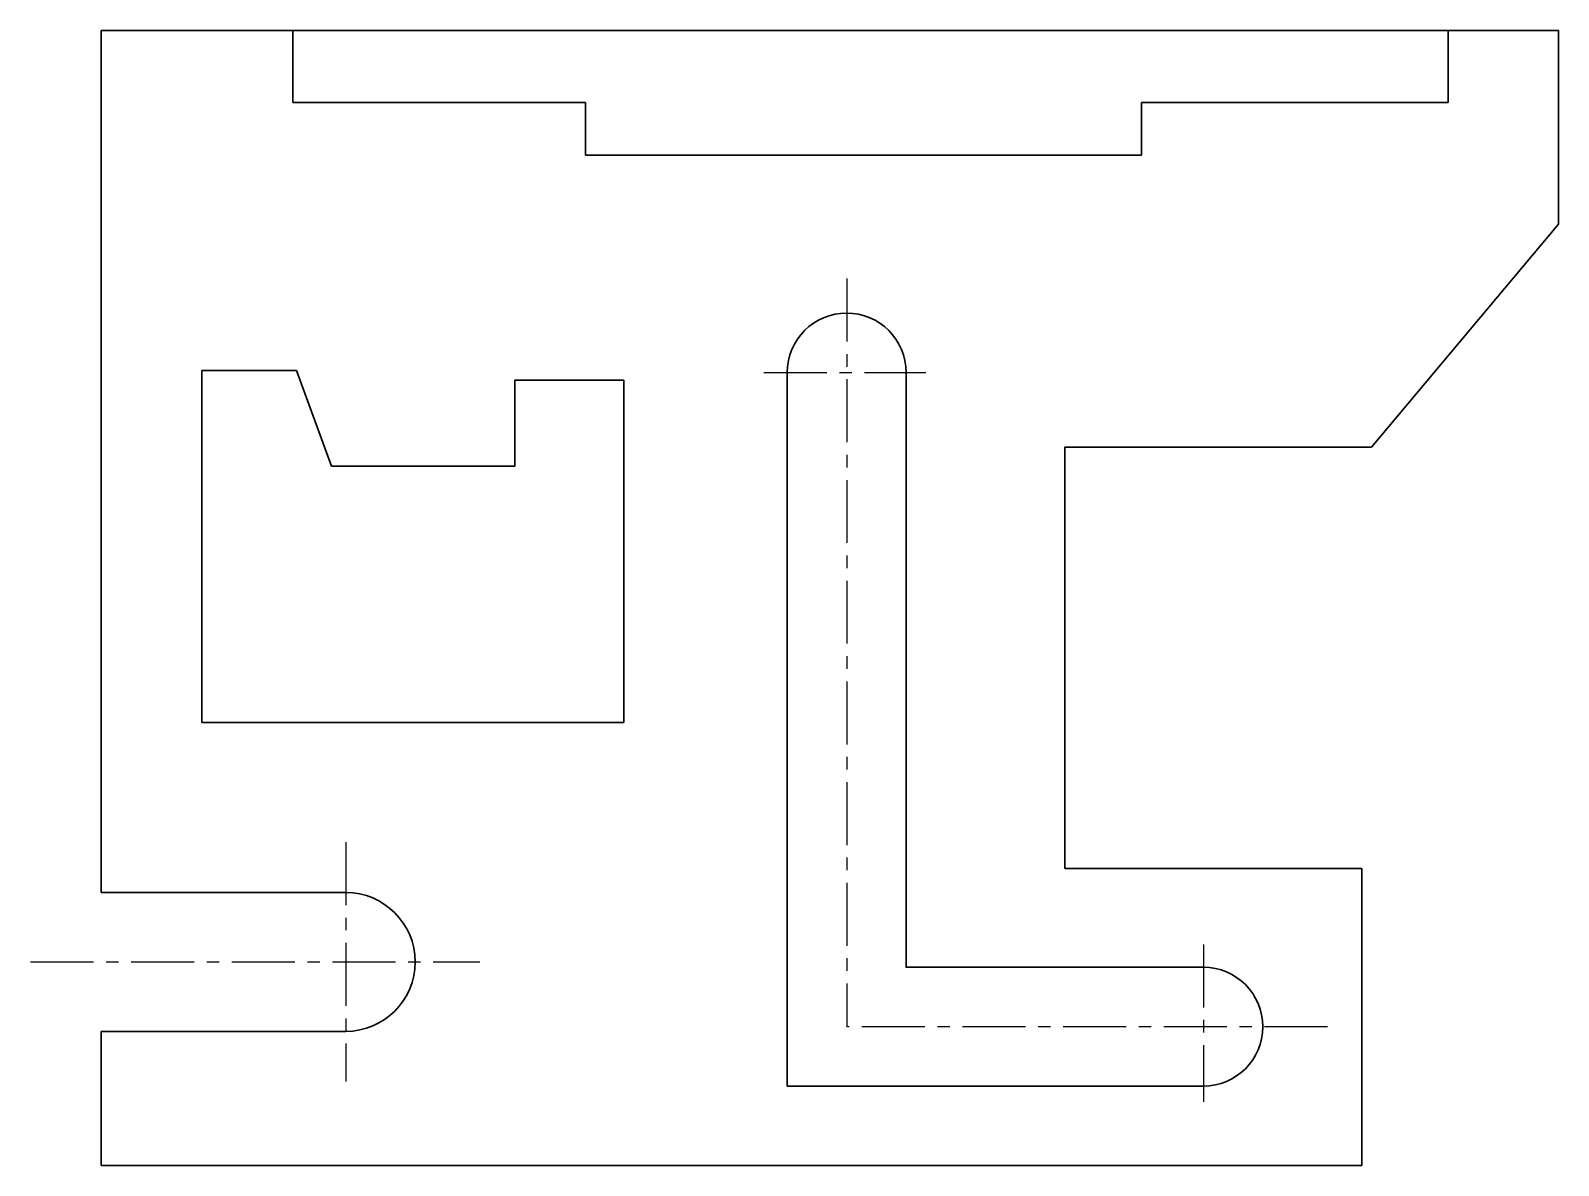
# Model space of a CAD drawing. Header units: centimetres. Extents: x 1897.6 to 1974.7, y 889.7 to 947.
import ezdxf

# ---------------------------------------------------------------- set-up
doc = ezdxf.new("R2010")
doc.units = ezdxf.units.CM
doc.linetypes.add('CENTER', pattern=[50.8, 31.75, -6.35, 6.35, -6.35])
doc.layers.add('中心線', color=7, linetype='CENTER')
doc.layers.add('輪廓', color=7, linetype='Continuous', lineweight=30)

msp = doc.modelspace()

# ---------------------------------------------------------------- linework, layer by layer
at = {"layer": '中心線', "ltscale": 0.1}
for p, q in [((1938.751, 934.449), (1938.751, 896.71)), ((1934.571, 929.71), (1942.745, 929.71)), ((1913.472, 906.016), (1913.472, 893.938)), ((1956.751, 900.861), (1956.751, 892.915)), ((1897.568, 899.977), (1920.244, 899.977)), ((1963.014, 896.71), (1938.751, 896.71))]:
    msp.add_line(p, q, dxfattribs=at)
at = {"layer": '輪廓'}
for p, q in [((1901.136, 946.962), (1901.136, 903.48)), ((1974.668, 946.962), (1901.136, 946.962)), ((1910.811, 946.962), (1910.811, 943.339)), ((1969.104, 943.339), (1969.104, 946.962)), ((1974.668, 937.188), (1974.668, 946.962)), ((1910.811, 943.339), (1925.566, 943.339)), ((1925.566, 943.339), (1925.566, 940.681)), ((1953.624, 940.681), (1953.624, 943.339)), ((1953.624, 943.339), (1969.104, 943.339)), ((1925.566, 940.681), (1953.624, 940.681)), ((1965.234, 925.946), (1974.668, 937.188)), ((1906.215, 929.811), (1906.215, 912.056)), ((1910.988, 929.811), (1906.215, 929.811)), ((1912.746, 924.979), (1910.988, 929.811)), ((1927.501, 929.328), (1921.998, 929.328)), ((1921.998, 929.328), (1921.998, 924.979)), ((1927.501, 912.056), (1927.501, 929.328)), ((1949.754, 904.688), (1949.754, 925.946)), ((1949.754, 925.946), (1965.234, 925.946)), ((1921.998, 924.979), (1912.746, 924.979)), ((1906.215, 912.056), (1927.501, 912.056)), ((1964.751, 904.688), (1949.754, 904.688)), ((1964.751, 889.71), (1964.751, 904.688)), ((1901.136, 896.474), (1901.136, 889.71)), ((1901.136, 889.71), (1964.751, 889.71))]:
    msp.add_line(p, q, dxfattribs=at)
for points in [[(1956.751, 893.71), (1935.751, 893.71), (1935.751, 929.71, -1), (1941.751, 929.71), (1941.751, 899.71), (1956.751, 899.71, -1), (1956.751, 893.71, -1)], [(1901.136, 896.474), (1913.472, 896.474, 1), (1913.472, 903.48), (1901.136, 903.48)]]:
    msp.add_lwpolyline(points, format="xyb", dxfattribs=at)

doc.saveas('drawing.dxf')
